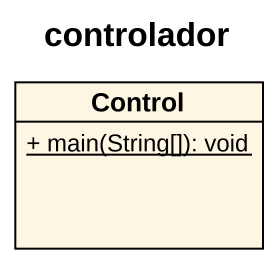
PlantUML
@startuml
title controlador
hide circle
hide empty members
skinparam classAttributeIconSize 0
class "Control" as Control_ {
  {static} + main(String[]): void
}
@enduml
